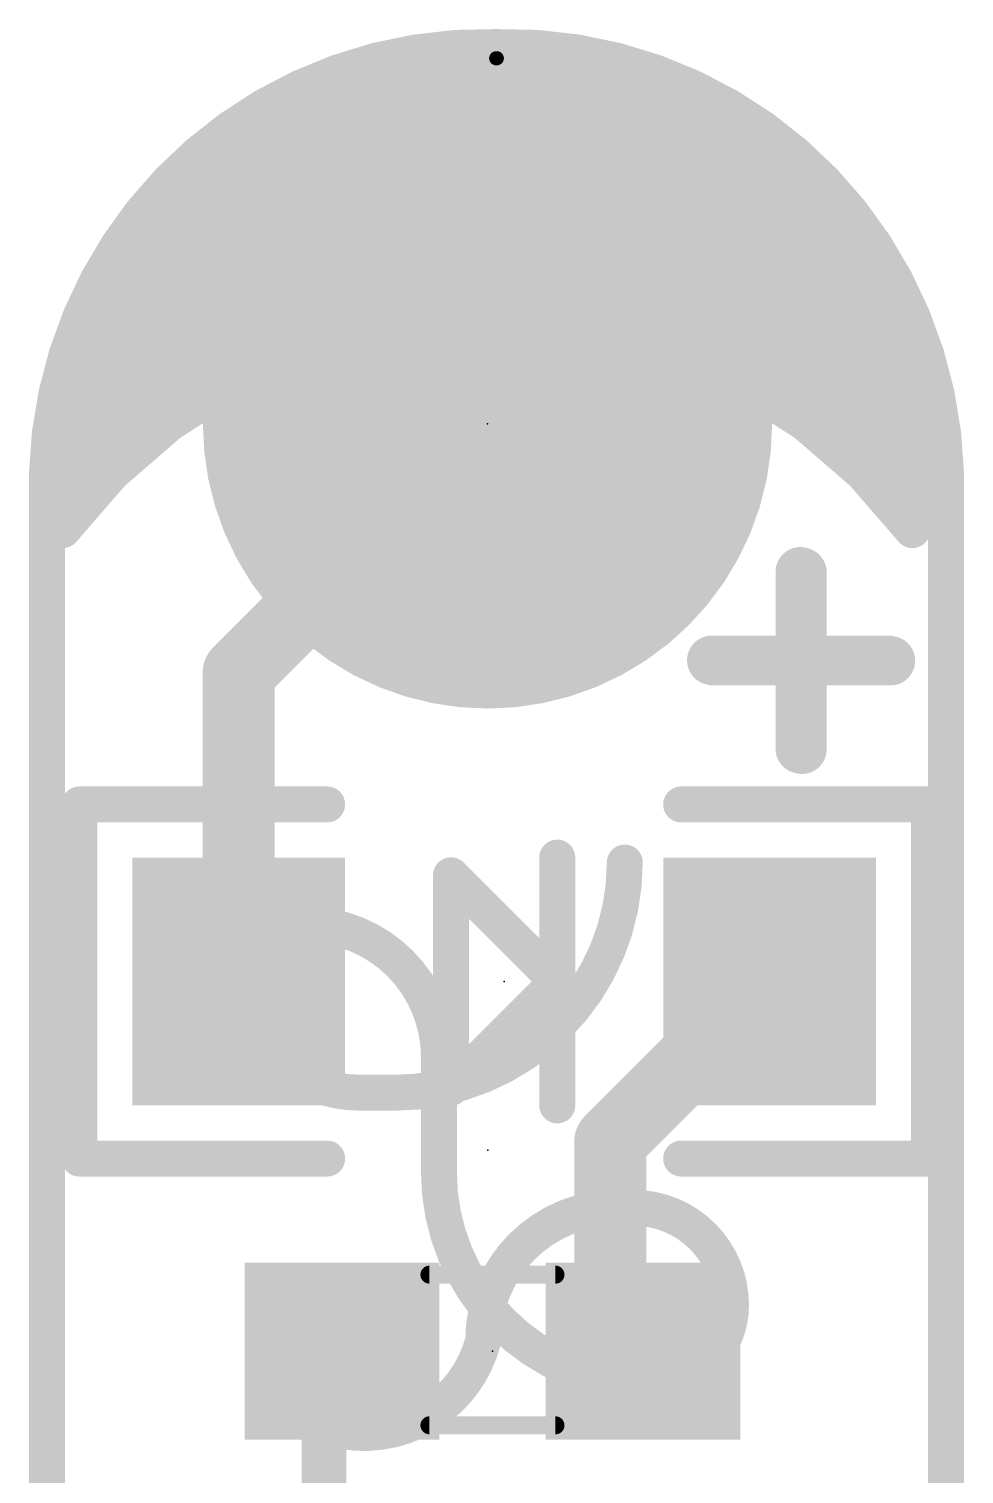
# Model space of a CAD drawing. Extents: x -26 to 81, y -13 to 14.
# Drawn here: x 1.54 to 6.83, y 5.49 to 13.65 of the extents above; entities that cross this region are included whole.
import ezdxf

# ---------------------------------------------------------------- set-up
doc = ezdxf.new("R2010")
doc.units = 0
for name, color, linetype in [('1', 12, 'CONTINUOUS'), ('16', 132, 'CONTINUOUS'), ('17', 110, 'CONTINUOUS'), ('20', 53, 'CONTINUOUS'), ('21', 41, 'CONTINUOUS'), ('22', 40, 'CONTINUOUS'), ('23', 53, 'CONTINUOUS'), ('24', 53, 'CONTINUOUS'), ('51', 53, 'CONTINUOUS')]:
    doc.layers.add(name, color=color, linetype=linetype)

# ---------------------------------------------------------------- blocks, each defined once
blk = doc.blocks.new('RECT')
blk.add_solid([(-0.5, -0.5), (0.5, -0.5), (-0.5, 0.5), (0.5, 0.5)])
blk = doc.blocks.new('ROUNDP')
at = {"const_width": 0.5}
blk.add_lwpolyline([(0, -0.25, 1), (0, 0.25, 1), (0, -0.25)], format="xyb", dxfattribs=at)

msp = doc.modelspace()

# ---------------------------------------------------------------- linework, layer by layer
at = {"layer": '1'}
for points, const_width in [([(3.7702, 13.3988), (3.4154, 13.3226)], 0.2032), ([(4.1326, 13.4198), (3.7702, 13.3988)], 0.2032), ([(3.9838, 13.4112), (4.2814, 13.4112)], 0.2032), ([(4.4949, 13.3988), (4.1326, 13.4198)], 0.2032), ([(4.8498, 13.3226), (4.4949, 13.3988)], 0.2032), ([(3.4154, 13.3226), (3.0763, 13.1931)], 0.2032), ([(5.1888, 13.1931), (4.8498, 13.3226)], 0.2032), ([(3.1154, 13.208), (5.1498, 13.208)], 0.2032), ([(3.0763, 13.1931), (2.7611, 13.0133)], 0.2032), ([(5.5041, 13.0133), (5.1888, 13.1931)], 0.2032), ([(2.7611, 13.0133), (2.477, 12.7873)], 0.2032), ([(2.7505, 13.0048), (5.5147, 13.0048)], 0.2032), ([(5.7881, 12.7873), (5.5041, 13.0133)], 0.2032), ([(2.495, 12.8016), (5.7702, 12.8016)], 0.2032), ([(2.477, 12.7873), (2.2308, 12.5206)], 0.2032), ([(6.0343, 12.5206), (5.7881, 12.7873)], 0.2032), ([(2.3026, 12.5984), (5.9625, 12.5984)], 0.2032), ([(2.2308, 12.5206), (2.0283, 12.2194)], 0.2032), ([(6.2368, 12.2194), (6.0343, 12.5206)], 0.2032), ([(2.1465, 12.3952), (6.1187, 12.3952)], 0.2032), ([(2.0283, 12.2194), (1.8742, 11.8908)], 0.2032), ([(2.0155, 12.192), (6.2497, 12.192)], 0.2032), ([(6.3909, 11.8908), (6.2368, 12.2194)], 0.2032), ([(1.9202, 11.9888), (3.7558, 11.9888)], 0.2032), ([(3.4955, 11.9514), (3.9188, 12.0122)], 0.2032), ([(3.9188, 12.0122), (4.3464, 12.0122)], 0.2032), ([(4.3464, 12.0122), (4.7697, 11.9514)], 0.2032), ([(4.5094, 11.9888), (6.345, 11.9888)], 0.2032), ([(3.0852, 11.8311), (3.4955, 11.9514)], 0.2032), ([(4.7697, 11.9514), (5.18, 11.8311)], 0.2032), ([(1.8742, 11.8908), (1.7722, 11.5425)], 0.2032), ([(2.6961, 11.6536), (3.0852, 11.8311)], 0.2032), ([(5.18, 11.8311), (5.569, 11.6536)], 0.2032), ([(6.493, 11.5425), (6.3909, 11.8908)], 0.2032), ([(1.8434, 11.7856), (2.9855, 11.7856)], 0.2032), ([(5.2796, 11.7856), (6.4218, 11.7856)], 0.2032), ([(2.3363, 11.4226), (2.6961, 11.6536)], 0.2032), ([(5.569, 11.6536), (5.9289, 11.4226)], 0.2032), ([(1.7839, 11.5824), (2.5852, 11.5824)], 0.2032), ([(5.6799, 11.5824), (6.4813, 11.5824)], 0.2032), ([(1.7722, 11.5425), (1.7246, 11.1827)], 0.2032), ([(2.7266, 10.0138), (4.1326, 11.4198)], 0.4064), ([(6.5406, 11.1827), (6.493, 11.5425)], 0.2032), ([(2.0129, 11.1428), (2.3363, 11.4226)], 0.2032), ([(5.9289, 11.4226), (6.2523, 11.1428)], 0.2032), ([(1.7506, 11.3792), (2.2861, 11.3792)], 0.2032), ([(5.979, 11.3792), (6.5146, 11.3792)], 0.2032), ([(1.7246, 11.1827), (1.7326, 10.8198)], 0.2032), ([(1.7248, 11.176), (2.0513, 11.176)], 0.2032), ([(6.2139, 11.176), (6.5404, 11.176)], 0.2032), ([(6.5326, 10.8198), (6.5406, 11.1827)], 0.2032), ([(1.7326, 10.8198), (2.0129, 11.1428)], 0.2032), ([(6.2523, 11.1428), (6.5326, 10.8198)], 0.2032), ([(1.7292, 10.9728), (1.8653, 10.9728)], 0.2032), ([(6.3998, 10.9728), (6.5359, 10.9728)], 0.2032), ([(2.7266, 8.2702), (2.7266, 10.0138)], 0.4064), ([(5.7266, 8.2666), (4.826, 7.366)], 0.4064), ([(5.7266, 8.2702), (5.7266, 8.2666)], 0.4064), ([(4.826, 7.366), (4.826, 6.3669)], 0.4064), ([(4.826, 6.3669), (5.0105, 6.1824)], 0.4064), ([(3.2089, 6.0808), (3.3105, 6.1824)], 0.254), ([(3.2089, 3.9107), (3.2089, 6.0808)], 0.254)]:
    msp.add_lwpolyline(points, dxfattribs=dict(at, const_width=const_width))
for points, const_width in [([(3.7673, 13.4495, 1), (3.7732, 13.3481)], 0.1016), ([(3.7809, 13.3491, 1), (3.7596, 13.4485)], 0.1016), ([(3.9838, 13.462, 1), (3.9838, 13.3604)], 0.1016), ([(4.1355, 13.4706, 1), (4.1296, 13.3691)], 0.1016), ([(4.1355, 13.3691, 1), (4.1296, 13.4706)], 0.1016), ([(4.2814, 13.3604, 1), (4.2814, 13.462)], 0.1016), ([(4.5056, 13.4485, 1), (4.4843, 13.3491)], 0.1016), ([(4.492, 13.3481, 1), (4.4979, 13.4495)], 0.1016), ([(3.4047, 13.3723, 1), (3.426, 13.273)], 0.1016), ([(3.4335, 13.2752, 1), (3.3973, 13.3701)], 0.1016), ([(4.8679, 13.3701, 1), (4.8317, 13.2752)], 0.1016), ([(4.8391, 13.273, 1), (4.8604, 13.3723)], 0.1016), ([(3.1154, 13.2588, 1), (3.1154, 13.1572)], 0.1016), ([(5.1498, 13.1572, 1), (5.1498, 13.2588)], 0.1016), ([(3.0582, 13.2405, 1), (3.0945, 13.1456)], 0.1016), ([(3.1015, 13.149, 1), (3.0512, 13.2372)], 0.1016), ([(5.214, 13.2372, 1), (5.1637, 13.149)], 0.1016), ([(5.1707, 13.1456, 1), (5.207, 13.2405)], 0.1016), ([(2.7505, 13.0556, 1), (2.7505, 12.954)], 0.1016), ([(2.7359, 13.0574, 1), (2.7863, 12.9691)], 0.1016), ([(2.7927, 12.9735, 1), (2.7295, 13.053)], 0.1016), ([(5.5357, 13.053, 1), (5.4725, 12.9735)], 0.1016), ([(5.4789, 12.9691, 1), (5.5293, 13.0574)], 0.1016), ([(5.5147, 12.954, 1), (5.5147, 13.0556)], 0.1016), ([(2.495, 12.8524, 1), (2.495, 12.7508)], 0.1016), ([(5.7702, 12.7508, 1), (5.7702, 12.8524)], 0.1016), ([(2.4454, 12.8271, 1), (2.5086, 12.7476)], 0.1016), ([(2.5143, 12.7529, 1), (2.4397, 12.8218)], 0.1016), ([(5.8255, 12.8218, 1), (5.7508, 12.7529)], 0.1016), ([(5.7565, 12.7476, 1), (5.8198, 12.8271)], 0.1016), ([(2.3026, 12.6492, 1), (2.3026, 12.5476)], 0.1016), ([(5.9625, 12.5476, 1), (5.9625, 12.6492)], 0.1016), ([(2.1935, 12.5551, 1), (2.2682, 12.4862)], 0.1016), ([(2.273, 12.4923, 1), (2.1887, 12.549)], 0.1016), ([(6.0765, 12.549, 1), (5.9922, 12.4923)], 0.1016), ([(5.997, 12.4862, 1), (6.0716, 12.5551)], 0.1016), ([(2.1465, 12.446, 1), (2.1465, 12.3444)], 0.1016), ([(6.1187, 12.3444, 1), (6.1187, 12.446)], 0.1016), ([(2.0155, 12.2428, 1), (2.0155, 12.1412)], 0.1016), ([(1.9862, 12.2478, 1), (2.0705, 12.1911)], 0.1016), ([(2.0743, 12.1979, 1), (1.9823, 12.241)], 0.1016), ([(6.2828, 12.241, 1), (6.1908, 12.1979)], 0.1016), ([(6.1947, 12.1911, 1), (6.279, 12.2478)], 0.1016), ([(6.2497, 12.1412, 1), (6.2497, 12.2428)], 0.1016), ([(1.9202, 12.0396, 1), (1.9202, 11.938)], 0.1016), ([(3.7558, 11.938, 1), (3.7558, 12.0396)], 0.1016), ([(3.9188, 12.063, 1), (3.9188, 11.9614)], 0.1016), ([(3.926, 11.9619, 1), (3.9115, 12.0625)], 0.1016), ([(4.3536, 12.0625, 1), (4.3392, 11.9619)], 0.1016), ([(4.3464, 11.9614, 1), (4.3464, 12.063)], 0.1016), ([(4.5094, 12.0396, 1), (4.5094, 11.938)], 0.1016), ([(6.345, 11.938, 1), (6.345, 12.0396)], 0.1016), ([(3.4883, 12.0017, 1), (3.5027, 11.9011)], 0.1016), ([(3.5098, 11.9027, 1), (3.4812, 12.0002)], 0.1016), ([(4.784, 12.0002, 1), (4.7554, 11.9027)], 0.1016), ([(4.7624, 11.9011, 1), (4.7769, 12.0017)], 0.1016), ([(1.8282, 11.9124, 1), (1.9202, 11.8693)], 0.1016), ([(1.923, 11.8765, 1), (1.8255, 11.9051)], 0.1016), ([(3.0709, 11.8798, 1), (3.0995, 11.7823)], 0.1016), ([(3.1062, 11.7848, 1), (3.0641, 11.8773)], 0.1016), ([(5.2011, 11.8773, 1), (5.1589, 11.7848)], 0.1016), ([(5.1657, 11.7823, 1), (5.1943, 11.8798)], 0.1016), ([(6.4397, 11.9051, 1), (6.3422, 11.8765)], 0.1016), ([(6.3449, 11.8693, 1), (6.4369, 11.9124)], 0.1016), ([(1.8434, 11.8364, 1), (1.8434, 11.7348)], 0.1016), ([(2.9855, 11.7348, 1), (2.9855, 11.8364)], 0.1016), ([(5.2796, 11.8364, 1), (5.2796, 11.7348)], 0.1016), ([(6.4218, 11.7348, 1), (6.4218, 11.8364)], 0.1016), ([(2.7236, 11.6108, 1), (2.6687, 11.6963)], 0.1016), ([(5.5965, 11.6963, 1), (5.5416, 11.6108)], 0.1016), ([(1.7839, 11.6332, 1), (1.7839, 11.5316)], 0.1016), ([(2.5852, 11.5316, 1), (2.5852, 11.6332)], 0.1016), ([(2.675, 11.6998, 1), (2.7172, 11.6074)], 0.1016), ([(5.548, 11.6074, 1), (5.5901, 11.6998)], 0.1016), ([(5.6799, 11.6332, 1), (5.6799, 11.5316)], 0.1016), ([(6.4813, 11.5316, 1), (6.4813, 11.6332)], 0.1016), ([(1.7234, 11.5568, 1), (1.8209, 11.5282)], 0.1016), ([(1.8226, 11.5359, 1), (1.7218, 11.5492)], 0.1016), ([(4.2044, 11.348, 1), (4.0607, 11.4917)], 0.2032), ([(6.5433, 11.5492, 1), (6.4426, 11.5359)], 0.1016), ([(6.4442, 11.5282, 1), (6.5417, 11.5568)], 0.1016), ([(2.3088, 11.4653, 1), (2.3637, 11.3798)], 0.1016), ([(2.3695, 11.3842, 1), (2.303, 11.461)], 0.1016), ([(5.9622, 11.461, 1), (5.8957, 11.3842)], 0.1016), ([(5.9015, 11.3798, 1), (5.9564, 11.4653)], 0.1016), ([(1.7506, 11.43, 1), (1.7506, 11.3284)], 0.1016), ([(2.2861, 11.3284, 1), (2.2861, 11.43)], 0.1016), ([(5.979, 11.43, 1), (5.979, 11.3284)], 0.1016), ([(6.5146, 11.3284, 1), (6.5146, 11.43)], 0.1016), ([(1.7754, 11.1838, 1), (1.6738, 11.1816)], 0.1016), ([(1.7248, 11.2268, 1), (1.7248, 11.1252)], 0.1016), ([(2.0513, 11.1252, 1), (2.0513, 11.2268)], 0.1016), ([(6.2139, 11.2268, 1), (6.2139, 11.1252)], 0.1016), ([(6.5913, 11.1816, 1), (6.4898, 11.1838)], 0.1016), ([(6.5404, 11.1252, 1), (6.5404, 11.2268)], 0.1016), ([(1.6742, 11.1894, 1), (1.775, 11.176)], 0.1016), ([(1.9796, 11.1812, 1), (2.0461, 11.1044)], 0.1016), ([(2.0512, 11.1095, 1), (1.9745, 11.1761)], 0.1016), ([(6.2906, 11.1761, 1), (6.2139, 11.1095)], 0.1016), ([(6.219, 11.1044, 1), (6.2855, 11.1812)], 0.1016), ([(6.4902, 11.176, 1), (6.5909, 11.1894)], 0.1016), ([(1.7292, 11.0236, 1), (1.7292, 10.922)], 0.1016), ([(1.8653, 10.922, 1), (1.8653, 11.0236)], 0.1016), ([(6.3998, 11.0236, 1), (6.3998, 10.922)], 0.1016), ([(6.5359, 10.922, 1), (6.5359, 11.0236)], 0.1016), ([(1.6942, 10.8531, 1), (1.7709, 10.7865)], 0.1016), ([(1.6818, 10.8187, 1), (1.7834, 10.821)], 0.1016), ([(6.4818, 10.821, 1), (6.5834, 10.8187)], 0.1016), ([(6.4942, 10.7865, 1), (6.5709, 10.8531)], 0.1016), ([(2.8282, 10.0138, 1), (2.625, 10.0138)], 0.2032), ([(2.6547, 10.0857, 1), (2.7984, 9.942)], 0.2032), ([(5.8282, 8.2702, 1), (5.625, 8.2702)], 0.2032), ([(5.7984, 8.1947, 1), (5.6547, 8.3384)], 0.2032), ([(2.625, 8.2702, 1), (2.8282, 8.2702)], 0.2032), ([(5.625, 8.2666, 1), (5.8282, 8.2666)], 0.2032), ([(4.9276, 7.366, 1), (4.7244, 7.366)], 0.2032), ([(4.7542, 7.4378, 1), (4.8978, 7.2942)], 0.2032), ([(4.8978, 6.4387, 1), (4.7542, 6.295)], 0.2032), ([(4.7244, 6.3669, 1), (4.9276, 6.3669)], 0.2032), ([(3.3554, 6.1375, 1), (3.2656, 6.2273)], 0.127), ([(4.9387, 6.1105, 1), (5.0824, 6.2542)], 0.2032), ([(3.2724, 6.0808, 1), (3.1454, 6.0808)], 0.127), ([(3.164, 6.1257, 1), (3.2538, 6.0359)], 0.127)]:
    msp.add_lwpolyline(points, format="xyb", dxfattribs=dict(at, const_width=const_width))
at = {"layer": '16', "const_width": 0.2032}
for points in [[(3.4154, 13.3226), (3.7702, 13.3988)], [(3.7702, 13.3988), (4.1326, 13.4198)], [(3.9838, 13.4112), (4.2814, 13.4112)], [(4.1326, 13.4198), (4.4949, 13.3988)], [(4.4949, 13.3988), (4.8498, 13.3226)], [(3.0763, 13.1931), (3.4154, 13.3226)], [(4.8498, 13.3226), (5.1888, 13.1931)], [(3.1154, 13.208), (5.1498, 13.208)], [(2.7611, 13.0133), (3.0763, 13.1931)], [(5.1888, 13.1931), (5.5041, 13.0133)], [(2.477, 12.7873), (2.7611, 13.0133)], [(2.7505, 13.0048), (5.5147, 13.0048)], [(5.5041, 13.0133), (5.7881, 12.7873)], [(2.495, 12.8016), (5.7702, 12.8016)], [(2.2308, 12.5206), (2.477, 12.7873)], [(5.7881, 12.7873), (6.0343, 12.5206)], [(2.3026, 12.5984), (5.9625, 12.5984)], [(2.0283, 12.2194), (2.2308, 12.5206)], [(6.0343, 12.5206), (6.2368, 12.2194)], [(2.1465, 12.3952), (6.1187, 12.3952)], [(1.8742, 11.8908), (2.0283, 12.2194)], [(2.0155, 12.192), (6.2497, 12.192)], [(6.2368, 12.2194), (6.3909, 11.8908)], [(1.9202, 11.9888), (3.7558, 11.9888)], [(3.9188, 12.0122), (3.4955, 11.9514)], [(4.3464, 12.0122), (3.9188, 12.0122)], [(4.7697, 11.9514), (4.3464, 12.0122)], [(4.5094, 11.9888), (6.345, 11.9888)], [(3.4955, 11.9514), (3.0852, 11.8311)], [(5.18, 11.8311), (4.7697, 11.9514)], [(1.7722, 11.5425), (1.8742, 11.8908)], [(3.0852, 11.8311), (2.6961, 11.6536)], [(5.569, 11.6536), (5.18, 11.8311)], [(6.3909, 11.8908), (6.493, 11.5425)], [(1.8434, 11.7856), (2.9855, 11.7856)], [(5.2796, 11.7856), (6.4218, 11.7856)], [(2.6961, 11.6536), (2.3363, 11.4226)], [(5.9289, 11.4226), (5.569, 11.6536)], [(1.7839, 11.5824), (2.5852, 11.5824)], [(5.6799, 11.5824), (6.4813, 11.5824)], [(1.7246, 11.1827), (1.7722, 11.5425)], [(6.493, 11.5425), (6.5406, 11.1827)], [(2.3363, 11.4226), (2.0129, 11.1428)], [(6.2523, 11.1428), (5.9289, 11.4226)], [(1.7506, 11.3792), (2.2861, 11.3792)], [(5.9791, 11.3792), (6.5146, 11.3792)], [(1.7326, 10.8198), (1.7246, 11.1827)], [(1.7248, 11.176), (2.0513, 11.176)], [(6.2139, 11.176), (6.5404, 11.176)], [(6.5406, 11.1827), (6.5326, 10.8198)], [(2.0129, 11.1428), (1.7326, 10.8198)], [(6.5326, 10.8198), (6.2523, 11.1428)], [(1.7292, 10.9728), (1.8653, 10.9728)], [(6.3998, 10.9728), (6.5359, 10.9728)]]:
    msp.add_lwpolyline(points, dxfattribs=at)
at = {"layer": '16', "const_width": 0.1016}
for points in [[(3.7673, 13.4495, 1), (3.7732, 13.3481)], [(3.7809, 13.3491, 1), (3.7596, 13.4485)], [(3.9838, 13.462, 1), (3.9838, 13.3604)], [(4.1355, 13.4706, 1), (4.1296, 13.3691)], [(4.1355, 13.3691, 1), (4.1296, 13.4706)], [(4.2814, 13.3604, 1), (4.2814, 13.462)], [(4.5056, 13.4485, 1), (4.4843, 13.3491)], [(4.492, 13.3481, 1), (4.4979, 13.4495)], [(3.4047, 13.3723, 1), (3.426, 13.273)], [(3.4335, 13.2752, 1), (3.3973, 13.3701)], [(4.8679, 13.3701, 1), (4.8317, 13.2752)], [(4.8391, 13.273, 1), (4.8604, 13.3723)], [(3.1154, 13.2588, 1), (3.1154, 13.1572)], [(5.1498, 13.1572, 1), (5.1498, 13.2588)], [(3.0582, 13.2405, 1), (3.0945, 13.1456)], [(3.1015, 13.149, 1), (3.0512, 13.2372)], [(5.214, 13.2372, 1), (5.1637, 13.149)], [(5.1707, 13.1456, 1), (5.207, 13.2405)], [(2.7505, 13.0556, 1), (2.7505, 12.954)], [(2.7359, 13.0574, 1), (2.7863, 12.9691)], [(2.7927, 12.9735, 1), (2.7295, 13.053)], [(5.5357, 13.053, 1), (5.4725, 12.9735)], [(5.4789, 12.9691, 1), (5.5293, 13.0574)], [(5.5147, 12.954, 1), (5.5147, 13.0556)], [(2.495, 12.8524, 1), (2.495, 12.7508)], [(5.7702, 12.7508, 1), (5.7702, 12.8524)], [(2.4454, 12.8271, 1), (2.5086, 12.7476)], [(2.5143, 12.7529, 1), (2.4397, 12.8218)], [(5.8255, 12.8218, 1), (5.7508, 12.7529)], [(5.7565, 12.7476, 1), (5.8198, 12.8271)], [(2.3026, 12.6492, 1), (2.3026, 12.5476)], [(5.9625, 12.5476, 1), (5.9625, 12.6492)], [(2.1935, 12.5551, 1), (2.2682, 12.4862)], [(2.273, 12.4923, 1), (2.1887, 12.549)], [(6.0765, 12.549, 1), (5.9922, 12.4923)], [(5.997, 12.4862, 1), (6.0716, 12.5551)], [(2.1465, 12.446, 1), (2.1465, 12.3444)], [(6.1187, 12.3444, 1), (6.1187, 12.446)], [(2.0155, 12.2428, 1), (2.0155, 12.1412)], [(1.9862, 12.2478, 1), (2.0705, 12.1911)], [(2.0743, 12.1979, 1), (1.9823, 12.241)], [(6.2828, 12.241, 1), (6.1908, 12.1979)], [(6.1947, 12.1911, 1), (6.279, 12.2478)], [(6.2497, 12.1412, 1), (6.2497, 12.2428)], [(1.9202, 12.0396, 1), (1.9202, 11.938)], [(3.7558, 11.938, 1), (3.7558, 12.0396)], [(3.9188, 12.063, 1), (3.9188, 11.9614)], [(3.926, 11.9619, 1), (3.9115, 12.0625)], [(4.3536, 12.0625, 1), (4.3392, 11.9619)], [(4.3464, 11.9614, 1), (4.3464, 12.063)], [(4.5094, 12.0396, 1), (4.5094, 11.938)], [(6.345, 11.938, 1), (6.345, 12.0396)], [(3.4883, 12.0017, 1), (3.5027, 11.9011)], [(3.5098, 11.9027, 1), (3.4812, 12.0002)], [(4.784, 12.0002, 1), (4.7554, 11.9027)], [(4.7624, 11.9011, 1), (4.7769, 12.0017)], [(1.8282, 11.9124, 1), (1.9202, 11.8693)], [(1.923, 11.8765, 1), (1.8255, 11.9051)], [(3.0709, 11.8798, 1), (3.0995, 11.7823)], [(3.1062, 11.7848, 1), (3.0641, 11.8773)], [(5.2011, 11.8773, 1), (5.1589, 11.7848)], [(5.1657, 11.7823, 1), (5.1943, 11.8798)], [(6.4397, 11.9051, 1), (6.3422, 11.8765)], [(6.3449, 11.8693, 1), (6.4369, 11.9124)], [(1.8434, 11.8364, 1), (1.8434, 11.7348)], [(2.9855, 11.7348, 1), (2.9855, 11.8364)], [(5.2796, 11.8364, 1), (5.2796, 11.7348)], [(6.4218, 11.7348, 1), (6.4218, 11.8364)], [(2.7236, 11.6108, 1), (2.6687, 11.6963)], [(5.5965, 11.6963, 1), (5.5416, 11.6108)], [(1.7839, 11.6332, 1), (1.7839, 11.5316)], [(2.5852, 11.5316, 1), (2.5852, 11.6332)], [(2.675, 11.6998, 1), (2.7172, 11.6074)], [(5.548, 11.6074, 1), (5.5901, 11.6998)], [(5.6799, 11.6332, 1), (5.6799, 11.5316)], [(6.4813, 11.5316, 1), (6.4813, 11.6332)], [(1.7234, 11.5568, 1), (1.8209, 11.5282)], [(1.8226, 11.5359, 1), (1.7218, 11.5492)], [(6.5433, 11.5492, 1), (6.4426, 11.5359)], [(6.4442, 11.5282, 1), (6.5417, 11.5568)], [(2.3088, 11.4653, 1), (2.3637, 11.3798)], [(2.3695, 11.3842, 1), (2.303, 11.461)], [(5.9622, 11.461, 1), (5.8957, 11.3842)], [(5.9015, 11.3798, 1), (5.9564, 11.4653)], [(1.7506, 11.43, 1), (1.7506, 11.3284)], [(2.2861, 11.3284, 1), (2.2861, 11.43)], [(5.9791, 11.43, 1), (5.9791, 11.3284)], [(6.5146, 11.3284, 1), (6.5146, 11.43)], [(1.7754, 11.1838, 1), (1.6738, 11.1816)], [(1.7248, 11.2268, 1), (1.7248, 11.1252)], [(2.0513, 11.1252, 1), (2.0513, 11.2268)], [(6.2139, 11.2268, 1), (6.2139, 11.1252)], [(6.5913, 11.1816, 1), (6.4898, 11.1838)], [(6.5404, 11.1252, 1), (6.5404, 11.2268)], [(1.6742, 11.1894, 1), (1.775, 11.176)], [(1.9796, 11.1812, 1), (2.0461, 11.1044)], [(2.0512, 11.1095, 1), (1.9745, 11.1761)], [(6.2906, 11.1761, 1), (6.2139, 11.1095)], [(6.219, 11.1044, 1), (6.2855, 11.1812)], [(6.4902, 11.176, 1), (6.5909, 11.1894)], [(1.7292, 11.0236, 1), (1.7292, 10.922)], [(1.8653, 10.922, 1), (1.8653, 11.0236)], [(6.3998, 11.0236, 1), (6.3998, 10.922)], [(6.5359, 10.922, 1), (6.5359, 11.0236)], [(1.6942, 10.8531, 1), (1.7709, 10.7865)], [(1.6818, 10.8187, 1), (1.7834, 10.821)], [(6.4818, 10.821, 1), (6.5834, 10.8187)], [(6.4942, 10.7865, 1), (6.5709, 10.8531)]]:
    msp.add_lwpolyline(points, format="xyb", dxfattribs=at)
at = {"layer": '20'}
for points, const_width in [([(4.1834, 13.5484, 0.4144), (1.6434, 11.1354)], 0.2032), ([(6.7234, 11.1354, 0.4143), (4.1834, 13.5484)], 0.2032), ([(4.1821, 13.5991, 1), (4.1847, 13.4976)], 0.1016), ([(4.1821, 13.4976, 1), (4.1847, 13.5991)], 0.1016), ([(4.1818, 13.4849, 0.0126), (4.185, 13.4849)], 0.08), ([(4.1823, 13.5049, 1), (4.1813, 13.4649)], 0.04), ([(4.1855, 13.4649, 1), (4.1845, 13.5049)], 0.04), ([(1.6942, 11.1354, 1), (1.5926, 11.1354)], 0.1016), ([(1.5926, 11.1366, 1), (1.6942, 11.1341)], 0.1016), ([(6.7742, 11.1354, 1), (6.6726, 11.1354)], 0.1016), ([(6.6726, 11.1341, 1), (6.7742, 11.1367)], 0.1016)]:
    msp.add_lwpolyline(points, format="xyb", dxfattribs=dict(at, const_width=const_width))
at = {"layer": '20', "const_width": 0.2032}
for points in [[(1.6434, 3.2614), (1.6434, 11.1354)], [(6.7234, 11.1354), (6.7234, 3.2614)]]:
    msp.add_lwpolyline(points, dxfattribs=at)
at = {"layer": '21'}
for points, const_width in [([(5.9786, 10.5819, 1), (5.8389, 10.5819)], 0.1397), ([(5.4088, 10.1518, 1), (5.4088, 10.0121)], 0.1397), ([(6.4087, 10.0121, 1), (6.4087, 10.1518)], 0.1397), ([(5.8389, 9.5819, 1), (5.9786, 9.5819)], 0.1397), ([(1.8266, 9.321, 1), (1.8266, 9.2194)], 0.1016), ([(1.8774, 9.2702, 1), (1.7758, 9.2702)], 0.1016), ([(3.2266, 9.2194, 1), (3.2266, 9.321)], 0.1016), ([(5.2266, 9.321, 1), (5.2266, 9.2194)], 0.1016), ([(6.6774, 9.2702, 1), (6.5758, 9.2702)], 0.1016), ([(6.6266, 9.2194, 1), (6.6266, 9.321)], 0.1016), ([(4.5774, 8.9702, 1), (4.4758, 8.9702)], 0.1016), ([(3.9625, 8.9062, 1), (3.8906, 8.8343)], 0.1016), ([(3.9774, 8.8702, 1), (3.8758, 8.8702)], 0.1016), ([(4.5774, 8.2702, 1), (4.4758, 8.2702)], 0.1016), ([(4.5625, 8.2343, 1), (4.4906, 8.3062)], 0.1016), ([(4.4906, 8.2343, 1), (4.5625, 8.3062)], 0.1016), ([(4.4758, 8.2702, 1), (4.5774, 8.2702)], 0.1016), ([(3.8906, 7.7062, 1), (3.9625, 7.6343)], 0.1016), ([(3.8758, 7.6702, 1), (3.9774, 7.6702)], 0.1016), ([(4.4758, 7.5702, 1), (4.5774, 7.5702)], 0.1016), ([(1.8266, 7.321, 1), (1.8266, 7.2194)], 0.1016), ([(3.2266, 7.2194, 1), (3.2266, 7.321)], 0.1016), ([(5.2266, 7.321, 1), (5.2266, 7.2194)], 0.1016), ([(6.6266, 7.2194, 1), (6.6266, 7.321)], 0.1016), ([(1.7758, 7.2702, 1), (1.8774, 7.2702)], 0.1016), ([(6.5758, 7.2702, 1), (6.6774, 7.2702)], 0.1016)]:
    msp.add_lwpolyline(points, format="xyb", dxfattribs=dict(at, const_width=const_width))
for points, const_width in [([(5.9088, 10.5819), (5.9088, 9.5819)], 0.2794), ([(5.4088, 10.0819), (6.4087, 10.0819)], 0.2794), ([(3.2266, 9.2702), (1.8266, 9.2702)], 0.2032), ([(1.8266, 9.2702), (1.8266, 7.2702)], 0.2032), ([(5.2266, 9.2702), (6.6266, 9.2702)], 0.2032), ([(6.6266, 9.2702), (6.6266, 7.2702)], 0.2032), ([(4.5266, 8.9702), (4.5266, 8.2702)], 0.2032), ([(4.5266, 8.2702), (3.9266, 8.8702)], 0.2032), ([(3.9266, 8.8702), (3.9266, 7.6702)], 0.2032), ([(3.9266, 7.6702), (4.5266, 8.2702)], 0.2032), ([(4.5266, 8.2702), (4.5266, 7.5702)], 0.2032), ([(1.8266, 7.2702), (3.2266, 7.2702)], 0.2032), ([(6.6266, 7.2702), (5.2266, 7.2702)], 0.2032)]:
    msp.add_lwpolyline(points, dxfattribs=dict(at, const_width=const_width))
at = {"layer": '22'}
for points, const_width in [([(5.9695, 10.5844, 1), (5.8298, 10.5844)], 0.1397), ([(5.3997, 10.1543, 1), (5.3997, 10.0146)], 0.1397), ([(6.3997, 10.0146, 1), (6.3997, 10.1543)], 0.1397), ([(5.8298, 9.5845, 1), (5.9695, 9.5845)], 0.1397), ([(3.6083, 7.6421, 0.4142), (4.9083, 8.9421)], 0.2032), ([(4.9591, 8.9421, 1), (4.8575, 8.9421)], 0.1016), ([(3.0083, 8.5921, 0.4142), (2.7583, 8.3421)], 0.2032), ([(3.0083, 8.6429, 1), (3.0083, 8.5413)], 0.1016), ([(3.0083, 8.5413, 1), (3.0083, 8.6429)], 0.1016), ([(3.8583, 7.8421, 0.4142), (3.1083, 8.5921)], 0.2032), ([(3.1083, 8.6429, 1), (3.1083, 8.5413)], 0.1016), ([(3.1083, 8.5413, 1), (3.1083, 8.6429)], 0.1016), ([(2.8091, 8.3421, 1), (2.7075, 8.3421)], 0.1016), ([(2.7583, 8.2921, 0.4142), (3.4083, 7.6421)], 0.2032), ([(2.8091, 8.2921, 1), (2.7075, 8.2921)], 0.1016), ([(2.7075, 8.3421, 1), (2.8091, 8.3421)], 0.1016), ([(2.7075, 8.2921, 1), (2.8091, 8.2921)], 0.1016), ([(3.9091, 7.8421, 1), (3.8075, 7.8421)], 0.1016), ([(3.8075, 7.8421, 1), (3.9091, 7.8421)], 0.1016), ([(3.4083, 7.6929, 1), (3.4083, 7.5913)], 0.1016), ([(3.4083, 7.5913, 1), (3.4083, 7.6929)], 0.1016), ([(3.6083, 7.6929, 1), (3.6083, 7.5913)], 0.1016), ([(3.6083, 7.5913, 1), (3.6083, 7.6929)], 0.1016), ([(3.8583, 7.1921, 0.4142), (5.0583, 5.9921)], 0.2032), ([(3.9091, 7.1921, 1), (3.8075, 7.1921)], 0.1016), ([(3.8075, 7.1921, 1), (3.9091, 7.1921)], 0.1016), ([(4.8583, 6.9921, 0.4142), (4.1083, 6.2421)], 0.2032), ([(4.8583, 7.0429, 1), (4.8583, 6.9413)], 0.1016), ([(4.8583, 6.9413, 1), (4.8583, 7.0429)], 0.1016), ([(5.5083, 6.4421, 0.4142), (4.9583, 6.9921)], 0.2032), ([(4.9583, 7.0429, 1), (4.9583, 6.9413)], 0.1016), ([(4.9583, 6.9413, 1), (4.9583, 7.0429)], 0.1016), ([(5.0583, 5.9921, 0.4142), (5.5083, 6.4421)], 0.2032), ([(5.5591, 6.4421, 1), (5.4575, 6.4421)], 0.1016), ([(5.4575, 6.4421, 1), (5.5591, 6.4421)], 0.1016), ([(3.2583, 5.7421, 0.4142), (4.1083, 6.2421)], 0.2032), ([(4.0575, 6.2421, 1), (4.1591, 6.2421)], 0.1016), ([(4.1575, 6.2294, 1), (4.0591, 6.2549)], 0.1016), ([(5.0583, 6.0429, 1), (5.0583, 5.9413)], 0.1016), ([(5.0583, 5.9413, 1), (5.0583, 6.0429)], 0.1016), ([(3.2711, 5.7913, 1), (3.2456, 5.693)], 0.1016)]:
    msp.add_lwpolyline(points, format="xyb", dxfattribs=dict(at, const_width=const_width))
for points, const_width in [([(5.8997, 10.5844), (5.8997, 9.5845)], 0.2794), ([(6.3997, 10.0844), (5.3997, 10.0844)], 0.2794), ([(3.0083, 8.5921), (3.1083, 8.5921)], 0.2032), ([(2.7583, 8.2921), (2.7583, 8.3421)], 0.2032), ([(3.8583, 7.8421), (3.8583, 7.1921)], 0.2032), ([(3.6083, 7.6421), (3.4083, 7.6421)], 0.2032), ([(4.9583, 6.9921), (4.8583, 6.9921)], 0.2032)]:
    msp.add_lwpolyline(points, dxfattribs=dict(at, const_width=const_width))
at = {"layer": '23'}
for p in [(4.1326, 11.4198), (4.2266, 8.2702), (4.1605, 6.1824)]:
    msp.add_point(p, dxfattribs=at)
at = {"layer": '24'}
msp.add_point((4.1351, 7.3177), dxfattribs=at)
at = {"layer": '51', "const_width": 0.1016}
for points in [[(3.8045, 6.6144), (4.5165, 6.6144)], [(3.8045, 5.7634), (4.5165, 5.7634)]]:
    msp.add_lwpolyline(points, dxfattribs=at)
at = {"layer": '51', "const_width": 0.0508}
for points in [[(3.8045, 6.6398, 1), (3.8045, 6.589)], [(4.5165, 6.589, 1), (4.5165, 6.6398)], [(3.8045, 5.7888, 1), (3.8045, 5.738)], [(4.5165, 5.738, 1), (4.5165, 5.7888)]]:
    msp.add_lwpolyline(points, format="xyb", dxfattribs=at)

# ---------------------------------------------------------------- block references
at = {"layer": '1', "xscale": 1.2, "yscale": 1.4}
for p in [(2.7266, 8.2702), (5.7266, 8.2702)]:
    msp.add_blockref('RECT', p, dxfattribs=at)
at = {"layer": '1', "xscale": 1.1}
for p in [(3.3105, 6.1824), (5.0105, 6.1824)]:
    msp.add_blockref('RECT', p, dxfattribs=at)
at = {"layer": '17', "xscale": 3.216, "yscale": 3.216, "rotation": 270}
msp.add_blockref('ROUNDP', (4.1326, 11.4198), dxfattribs=at)
msp.add_blockref('ROUNDP', (4.1326, 11.4198), dxfattribs=at)
at = {"layer": '51', "xscale": 0.5001, "yscale": 0.95}
for p in [(3.5724, 6.1875), (4.7408, 6.1875)]:
    msp.add_blockref('RECT', p, dxfattribs=at)

doc.saveas('drawing.dxf')
